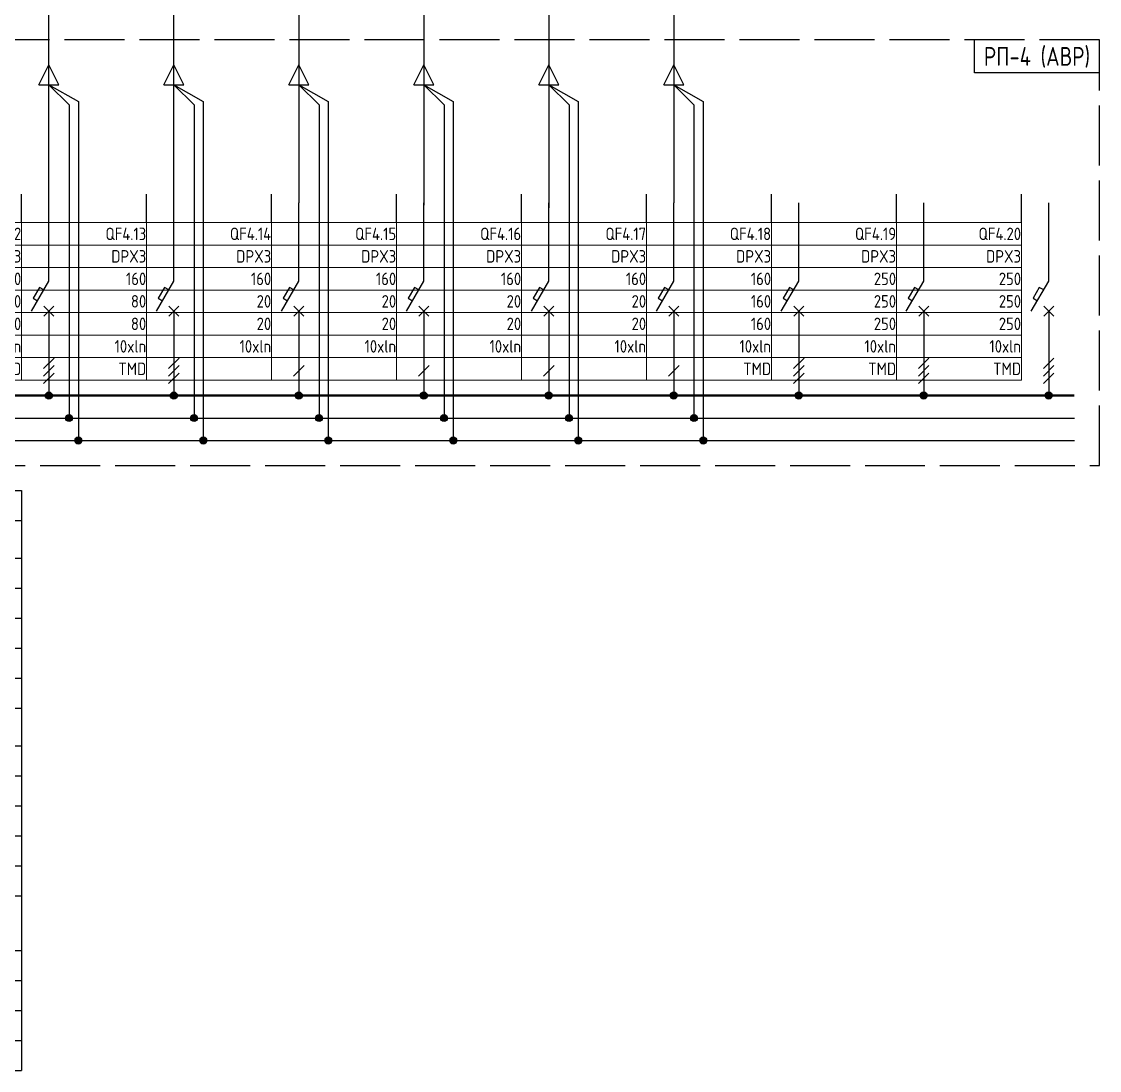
# Model space of a CAD drawing. Header units: millimetres. Extents: x -1221 to 2392, y 143 to 1021.
# Drawn here: x 2176.3 to 2391.9, y 381.4 to 591.1 of the extents above; entities that cross this region are included whole.
import ezdxf
from ezdxf.enums import TextEntityAlignment as Align

# ---------------------------------------------------------------- set-up
doc = ezdxf.new("R2010")
doc.units = ezdxf.units.MM
doc.header["$MEASUREMENT"] = 0
doc.linetypes.add('ACAD_ISO02W100', pattern=[15, 12, -3])
doc.layers.get('Defpoints').update_dxf_attribs({"color": 6})
for name, color, linetype in [('ACM 0.35mm', 5, 'Continuous'), ('ACM Text', 7, 'Continuous'), ('EM_Схема L', 7, 'Continuous'), ('EM_Схема N', 4, 'Continuous'), ('EM_Схема PE', 4, 'Continuous')]:
    doc.layers.add(name, color=color, linetype=linetype)
doc.styles.add('EOM', font='isocpeur.ttf', dxfattribs={"width": 0.85})
doc.styles.add('Надписи', font='isocpeur.ttf', dxfattribs={"width": 0.85})

# ---------------------------------------------------------------- blocks, each defined once
blk = doc.blocks.new('*U15')
at = {"ltscale": 100}
for points in [[(0, -0.75), (1775.89, -0.75)], [(0, -5.25), (1775.89, -5.25)]]:
    blk.add_lwpolyline(points, dxfattribs=at)
blk = doc.blocks.new('*T44')
at = {"layer": 'Defpoints', "color": 8, "linetype": 'ByBlock', "lineweight": 0, "transparency": 16777216}
for p, q in [((0, 0), (500, 0)), ((0, 0), (0, -31.5)), ((25, 0), (25, -31.5)), ((50, 0), (50, -31.5)), ((75, 0), (75, -31.5)), ((100, 0), (100, -31.5)), ((125, 0), (125, -31.5)), ((150, 0), (150, -31.5)), ((175, 0), (175, -31.5)), ((200, 0), (200, -31.5)), ((225, 0), (225, -31.5)), ((250, 0), (250, -31.5)), ((275, 0), (275, -31.5)), ((300, 0), (300, -31.5)), ((325, 0), (325, -31.5)), ((350, 0), (350, -31.5)), ((375, 0), (375, -31.5)), ((400, 0), (400, -31.5)), ((425, 0), (425, -31.5)), ((450, 0), (450, -31.5)), ((475, 0), (475, -31.5)), ((500, 0), (500, -31.5)), ((0, -4.5), (500, -4.5)), ((0, -9), (500, -9)), ((0, -13.5), (500, -13.5)), ((0, -18), (500, -18)), ((0, -22.5), (500, -22.5)), ((0, -27), (500, -27)), ((0, -31.5), (500, -31.5))]:
    blk.add_line(p, q, dxfattribs=at)
at = {"layer": 'ACM Text', "color": 0, "transparency": 16777216, "char_height": 2.5, "width": 24.88, "attachment_point": 6, "style": 'Надписи'}
for s, insert in [('{\\fISOCPEUR|b0|i0|c0;QF4.1', (24.94, -2.25)), ('{\\fISOCPEUR|b0|i0|c0;QF4.2', (49.94, -2.25)), ('{\\fISOCPEUR|b0|i0|c0;QF4.3', (74.94, -2.25)), ('{\\fISOCPEUR|b0|i0|c0;QF4.4', (99.94, -2.25)), ('{\\fISOCPEUR|b0|i0|c0;QF4.5', (124.94, -2.25)), ('{\\fISOCPEUR|b0|i0|c0;QF4.6', (149.94, -2.25)), ('{\\fISOCPEUR|b0|i0|c0;QF4.7', (174.94, -2.25)), ('{\\fISOCPEUR|b0|i0|c0;QF4.8', (199.94, -2.25)), ('{\\fISOCPEUR|b0|i0|c0;QF4.9', (224.94, -2.25)), ('{\\fISOCPEUR|b0|i0|c0;QF4.10', (249.94, -2.25)), ('{\\fISOCPEUR|b0|i0|c0;QF4.11', (274.94, -2.25)), ('{\\fISOCPEUR|b0|i0|c0;QF4.12', (299.94, -2.25)), ('{\\fISOCPEUR|b0|i0|c0;QF4.13', (324.94, -2.25)), ('{\\fISOCPEUR|b0|i0|c0;QF4.14', (349.94, -2.25)), ('{\\fISOCPEUR|b0|i0|c0;QF4.15', (374.94, -2.25)), ('{\\fISOCPEUR|b0|i0|c0;QF4.16', (399.94, -2.25)), ('{\\fISOCPEUR|b0|i0|c0;QF4.17', (424.94, -2.25)), ('{\\fISOCPEUR|b0|i0|c0;QF4.18', (449.94, -2.25)), ('{\\fISOCPEUR|b0|i0|c0;QF4.19', (474.94, -2.25)), ('{\\fISOCPEUR|b0|i0|c0;QF4.20', (499.94, -2.25)), ('{\\fISOCPEUR|b0|i0|c0;DPX3', (24.94, -6.75)), ('{\\fISOCPEUR|b0|i0|c0;DPX3', (49.94, -6.75)), ('{\\fISOCPEUR|b0|i0|c0;DPX3', (74.94, -6.75)), ('{\\fISOCPEUR|b0|i0|c0;DPX3', (99.94, -6.75)), ('{\\fISOCPEUR|b0|i0|c0;DPX3', (124.94, -6.75)), ('{\\fISOCPEUR|b0|i0|c0;DPX3', (149.94, -6.75)), ('{\\fISOCPEUR|b0|i0|c0;DPX3', (174.94, -6.75)), ('{\\fISOCPEUR|b0|i0|c0;DPX3', (199.94, -6.75)), ('{\\fISOCPEUR|b0|i0|c0;DPX3', (224.94, -6.75)), ('{\\fISOCPEUR|b0|i0|c0;DPX3', (249.94, -6.75)), ('{\\fISOCPEUR|b0|i0|c0;DPX3', (274.94, -6.75)), ('{\\fISOCPEUR|b0|i0|c0;DPX3', (299.94, -6.75)), ('{\\fISOCPEUR|b0|i0|c0;DPX3', (324.94, -6.75)), ('{\\fISOCPEUR|b0|i0|c0;DPX3', (349.94, -6.75)), ('{\\fISOCPEUR|b0|i0|c0;DPX3', (374.94, -6.75)), ('{\\fISOCPEUR|b0|i0|c0;DPX3', (399.94, -6.75)), ('{\\fISOCPEUR|b0|i0|c0;DPX3', (424.94, -6.75)), ('{\\fISOCPEUR|b0|i0|c0;DPX3', (449.94, -6.75)), ('{\\fISOCPEUR|b0|i0|c0;DPX3', (474.94, -6.75)), ('{\\fISOCPEUR|b0|i0|c0;DPX3', (499.94, -6.75)), ('{\\fISOCPEUR|b0|i0|c0;250', (24.94, -11.25)), ('{\\fISOCPEUR|b0|i0|c0;250', (49.94, -11.25)), ('{\\fISOCPEUR|b0|i0|c0;160', (74.94, -11.25)), ('{\\fISOCPEUR|b0|i0|c0;160', (99.94, -11.25)), ('{\\fISOCPEUR|b0|i0|c0;160', (124.94, -11.25)), ('{\\fISOCPEUR|b0|i0|c0;160', (149.94, -11.25)), ('{\\fISOCPEUR|b0|i0|c0;160', (174.94, -11.25)), ('{\\fISOCPEUR|b0|i0|c0;160', (199.94, -11.25)), ('{\\fISOCPEUR|b0|i0|c0;160', (224.94, -11.25)), ('{\\fISOCPEUR|b0|i0|c0;160', (249.94, -11.25)), ('{\\fISOCPEUR|b0|i0|c0;160', (274.94, -11.25)), ('{\\fISOCPEUR|b0|i0|c0;160', (299.94, -11.25)), ('{\\fISOCPEUR|b0|i0|c0;160', (324.94, -11.25)), ('{\\fISOCPEUR|b0|i0|c0;160', (349.94, -11.25)), ('{\\fISOCPEUR|b0|i0|c0;160', (374.94, -11.25)), ('{\\fISOCPEUR|b0|i0|c0;160', (399.94, -11.25)), ('{\\fISOCPEUR|b0|i0|c0;160', (424.94, -11.25)), ('{\\fISOCPEUR|b0|i0|c0;160', (449.94, -11.25)), ('{\\fISOCPEUR|b0|i0|c0;250', (474.94, -11.25)), ('{\\fISOCPEUR|b0|i0|c0;250', (499.94, -11.25)), ('{\\fISOCPEUR|b0|i0|c0;250', (24.94, -15.75)), ('{\\fISOCPEUR|b0|i0|c0;40', (49.94, -15.75)), ('{\\fISOCPEUR|b0|i0|c0;80', (74.94, -15.75)), ('{\\fISOCPEUR|b0|i0|c0;80', (99.94, -15.75)), ('{\\fISOCPEUR|b0|i0|c0;25', (124.94, -15.75)), ('{\\fISOCPEUR|b0|i0|c0;25', (149.94, -15.75)), ('{\\fISOCPEUR|b0|i0|c0;40', (174.94, -15.75)), ('{\\fISOCPEUR|b0|i0|c0;40', (199.94, -15.75)), ('{\\fISOCPEUR|b0|i0|c0;40', (224.94, -15.75)), ('{\\fISOCPEUR|b0|i0|c0;40', (249.94, -15.75)), ('{\\fISOCPEUR|b0|i0|c0;40', (274.94, -15.75)), ('{\\fISOCPEUR|b0|i0|c0;80', (299.94, -15.75)), ('{\\fISOCPEUR|b0|i0|c0;80', (324.94, -15.75)), ('{\\fISOCPEUR|b0|i0|c0;20', (349.94, -15.75)), ('{\\fISOCPEUR|b0|i0|c0;20', (374.94, -15.75)), ('{\\fISOCPEUR|b0|i0|c0;20', (399.94, -15.75)), ('{\\fISOCPEUR|b0|i0|c0;20', (424.94, -15.75)), ('{\\fISOCPEUR|b0|i0|c0;160', (449.94, -15.75)), ('{\\fISOCPEUR|b0|i0|c0;250', (474.94, -15.75)), ('{\\fISOCPEUR|b0|i0|c0;250', (499.94, -15.75)), ('{\\fISOCPEUR|b0|i0|c0;250', (24.94, -20.25)), ('{\\fISOCPEUR|b0|i0|c0;40', (49.94, -20.25)), ('{\\fISOCPEUR|b0|i0|c0;80', (74.94, -20.25)), ('{\\fISOCPEUR|b0|i0|c0;80', (99.94, -20.25)), ('{\\fISOCPEUR|b0|i0|c0;25', (124.94, -20.25)), ('{\\fISOCPEUR|b0|i0|c0;25', (149.94, -20.25)), ('{\\fISOCPEUR|b0|i0|c0;40', (174.94, -20.25)), ('{\\fISOCPEUR|b0|i0|c0;40', (199.94, -20.25)), ('{\\fISOCPEUR|b0|i0|c0;40', (224.94, -20.25)), ('{\\fISOCPEUR|b0|i0|c0;40', (249.94, -20.25)), ('{\\fISOCPEUR|b0|i0|c0;40', (274.94, -20.25)), ('{\\fISOCPEUR|b0|i0|c0;80', (299.94, -20.25)), ('{\\fISOCPEUR|b0|i0|c0;80', (324.94, -20.25)), ('{\\fISOCPEUR|b0|i0|c0;20', (349.94, -20.25)), ('{\\fISOCPEUR|b0|i0|c0;20', (374.94, -20.25)), ('{\\fISOCPEUR|b0|i0|c0;20', (399.94, -20.25)), ('{\\fISOCPEUR|b0|i0|c0;20', (424.94, -20.25)), ('{\\fISOCPEUR|b0|i0|c0;160', (449.94, -20.25)), ('{\\fISOCPEUR|b0|i0|c0;250', (474.94, -20.25)), ('{\\fISOCPEUR|b0|i0|c0;250', (499.94, -20.25)), ('{\\fISOCPEUR|b0|i0|c0;10xln', (24.94, -24.75)), ('{\\fISOCPEUR|b0|i0|c0;10xln', (49.94, -24.75)), ('{\\fISOCPEUR|b0|i0|c0;10xln', (74.94, -24.75)), ('{\\fISOCPEUR|b0|i0|c0;10xln', (99.94, -24.75)), ('{\\fISOCPEUR|b0|i0|c0;10xln', (124.94, -24.75)), ('{\\fISOCPEUR|b0|i0|c0;10xln', (149.94, -24.75)), ('{\\fISOCPEUR|b0|i0|c0;10xln', (174.94, -24.75)), ('{\\fISOCPEUR|b0|i0|c0;10xln', (199.94, -24.75)), ('{\\fISOCPEUR|b0|i0|c0;10xln', (224.94, -24.75)), ('{\\fISOCPEUR|b0|i0|c0;10xln', (249.94, -24.75)), ('{\\fISOCPEUR|b0|i0|c0;10xln', (274.94, -24.75)), ('{\\fISOCPEUR|b0|i0|c0;10xln', (299.94, -24.75)), ('{\\fISOCPEUR|b0|i0|c0;10xln', (324.94, -24.75)), ('{\\fISOCPEUR|b0|i0|c0;10xln', (349.94, -24.75)), ('{\\fISOCPEUR|b0|i0|c0;10xln', (374.94, -24.75)), ('{\\fISOCPEUR|b0|i0|c0;10xln', (399.94, -24.75)), ('{\\fISOCPEUR|b0|i0|c0;10xln', (424.94, -24.75)), ('{\\fISOCPEUR|b0|i0|c0;10xln', (449.94, -24.75)), ('{\\fISOCPEUR|b0|i0|c0;10xln', (474.94, -24.75)), ('{\\fISOCPEUR|b0|i0|c0;10xln', (499.94, -24.75)), ('{\\fISOCPEUR|b0|i0|c0;TMD', (24.94, -29.25)), ('{\\fISOCPEUR|b0|i0|c0;TMD', (49.94, -29.25)), ('{\\fISOCPEUR|b0|i0|c0;TMD', (74.94, -29.25)), ('{\\fISOCPEUR|b0|i0|c0;TMD', (99.94, -29.25)), ('{\\fISOCPEUR|b0|i0|c0;TMD', (124.94, -29.25)), ('{\\fISOCPEUR|b0|i0|c0;TMD', (149.94, -29.25)), ('{\\fISOCPEUR|b0|i0|c0;TMD', (174.94, -29.25)), ('{\\fISOCPEUR|b0|i0|c0;TMD', (199.94, -29.25)), ('{\\fISOCPEUR|b0|i0|c0;TMD', (224.94, -29.25)), ('{\\fISOCPEUR|b0|i0|c0;TMD', (249.94, -29.25)), ('{\\fISOCPEUR|b0|i0|c0;TMD', (274.94, -29.25)), ('{\\fISOCPEUR|b0|i0|c0;TMD', (299.94, -29.25)), ('{\\fISOCPEUR|b0|i0|c0;TMD', (324.94, -29.25)), ('{\\fISOCPEUR|b0|i0|c0;TMD', (449.94, -29.25)), ('{\\fISOCPEUR|b0|i0|c0;TMD', (474.94, -29.25)), ('{\\fISOCPEUR|b0|i0|c0;TMD', (499.94, -29.25)), ('{\\fISOCPEUR|b0|i0|c0; ', (349.94, -29.25)), ('{\\fISOCPEUR|b0|i0|c0; ', (374.94, -29.25)), ('{\\fISOCPEUR|b0|i0|c0; ', (399.94, -29.25)), ('{\\fISOCPEUR|b0|i0|c0; ', (424.94, -29.25))]:
    blk.add_mtext(s, dxfattribs=dict(at, insert=insert))
blk = doc.blocks.new('*U47')
at = {"ltscale": 100, "const_width": 0.5}
blk.add_lwpolyline([(0, -0.75), (500.89, -0.75)], dxfattribs=at)
blk = doc.blocks.new('*U23')
h = blk.add_hatch(color=256)
h.dxf.hatch_style = 1
edge = h.paths.add_edge_path()
edge.add_arc((0, 0), 0.7, 0, 360)
for p, q in [((0, 22.87), (0, 38.55)), ((-3.48, 16.86), (0, 22.87)), ((-1.87, 21.64), (-3.12, 19.47)), ((-1, 21.14), (-1.87, 21.64)), ((-3.12, 19.47), (-2.25, 18.97)), ((1, 17.87), (-1, 15.87)), ((-1, 17.87), (1, 15.87)), ((0, 16.87), (0, 0))]:
    blk.add_line(p, q)
for points in [[(-1.06, 5.39), (1.06, 7.51)], [(-1.06, 3.89), (1.06, 6.01)], [(-1.06, 2.39), (1.06, 4.51)]]:
    blk.add_lwpolyline(points)
blk.add_circle((0, 0), 0.7)
at = {"layer": 'Defpoints', "color": 2}
blk.add_lwpolyline([(-5.45, 34.59), (-5.45, 40.26)], dxfattribs=at)
blk = doc.blocks.new('*U113')
h = blk.add_hatch(color=256)
h.dxf.hatch_style = 1
edge = h.paths.add_edge_path()
edge.add_arc((0, 0), 0.7, 0, 360)
for p, q in [((0, 22.87), (0, 38.55)), ((-3.48, 16.86), (0, 22.87)), ((-1.87, 21.64), (-3.12, 19.47)), ((-1, 21.14), (-1.87, 21.64)), ((-3.12, 19.47), (-2.25, 18.97)), ((1, 17.87), (-1, 15.87)), ((-1, 17.87), (1, 15.87)), ((0, 16.87), (0, 0))]:
    blk.add_line(p, q)
blk.add_lwpolyline([(-1.06, 3.89), (1.06, 6.01)])
blk.add_circle((0, 0), 0.7)
at = {"layer": 'Defpoints', "color": 2}
blk.add_lwpolyline([(-5.45, 34.59), (-5.45, 40.26)], dxfattribs=at)
blk = doc.blocks.new('Точка присоединения')
h = blk.add_hatch(color=256)
h.dxf.hatch_style = 1
edge = h.paths.add_edge_path()
edge.add_arc((0, 0), 0.7, 0, 360)
blk.add_circle((0, 0), 0.7)
blk = doc.blocks.new('*U25')
for p, q in [((-2, -4), (0, 0)), ((-2, -4), (0, 0)), ((2, -4), (0, 0)), ((2, -4), (0, 0)), ((-2, -4), (2, -4)), ((-2, -4), (2, -4))]:
    blk.add_line(p, q)
at = {"layer": 'EM_Схема N', "ltscale": 2}
for p, q in [((4.05, -7.98), (0, -4)), ((4.05, -7.98), (4.05, -27.58)), ((4.05, -27.58), (4.05, -66.14)), ((4.05, -66.14), (4.05, -70.64))]:
    blk.add_line(p, q, dxfattribs=at)
at = {"layer": 'EM_Схема PE'}
for p, q in [((0, -4), (5.9, -7.34)), ((5.9, -7.34), (5.9, -75.14))]:
    blk.add_line(p, q, dxfattribs=at)
for p in [(4.05, -70.64), (5.9, -75.14)]:
    blk.add_blockref('Точка присоединения', p)
blk = doc.blocks.new('*T243')
at = {"layer": 'ACM Text', "color": 2, "linetype": 'ByBlock', "lineweight": -2, "transparency": 16777216}
for p, q in [((0, 0), (245, 0)), ((0, 0), (0, -115.98)), ((245, 0), (245, -115.98)), ((0, -6), (245, -6)), ((20, -6), (20, -37.51)), ((40, -6), (40, -37.51)), ((60, -6), (60, -37.51)), ((80, -6), (80, -37.51)), ((100, -6), (100, -37.51)), ((120, -6), (120, -37.51)), ((145, -6), (145, -37.51)), ((170, -6), (170, -37.51)), ((195, -6), (195, -37.51)), ((220, -6), (220, -37.51)), ((0, -13.51), (245, -13.51)), ((0, -19.51), (245, -19.51)), ((0, -25.51), (245, -25.51)), ((0, -31.51), (245, -31.51)), ((0, -37.51), (245, -37.51)), ((0, -43.51), (245, -43.51)), ((20, -43.51), (20, -75.03)), ((40, -43.51), (40, -75.03)), ((60, -43.51), (60, -75.03)), ((80, -43.51), (80, -75.03)), ((100, -43.51), (100, -75.03)), ((120, -43.51), (120, -75.03)), ((145, -43.51), (145, -75.03)), ((170, -43.51), (170, -75.03)), ((195, -43.51), (195, -75.03)), ((220, -43.51), (220, -75.03)), ((0, -51.03), (245, -51.03)), ((0, -57.03), (245, -57.03)), ((0, -63.03), (245, -63.03)), ((0, -69.03), (245, -69.03)), ((0, -75.03), (245, -75.03)), ((0, -81.03), (245, -81.03)), ((20, -81.03), (20, -115.98)), ((40, -81.03), (40, -115.98)), ((60, -81.03), (60, -115.98)), ((80, -81.03), (80, -115.98)), ((100, -81.03), (100, -115.98)), ((120, -81.03), (120, -115.98)), ((145, -81.03), (145, -115.98)), ((170, -81.03), (170, -115.98)), ((195, -81.03), (195, -115.98)), ((220, -81.03), (220, -115.98)), ((0, -91.98), (245, -91.98)), ((0, -97.98), (245, -97.98)), ((0, -103.98), (245, -103.98)), ((0, -109.98), (245, -109.98)), ((0, -115.98), (245, -115.98))]:
    blk.add_line(p, q, dxfattribs=at)
at = {"layer": 'ACM Text', "transparency": 16777216, "char_height": 2.5, "attachment_point": 5, "style": 'Надписи'}
for s, insert, width in [('{\\fISOCPEUR|b1|i0|c0;Летний режим', (122.5, -3), 244.88), ('{\\fISOCPEUR|b1|i0|c0;Послеаварийный режим', (232.5, -9.76), 24.88), ('{\\fISOCPEUR|b1|i0|c0;Секция 1', (30, -9.76), 19.88), ('{\\fISOCPEUR|b1|i0|c0;Секция 2', (50, -9.76), 19.88), ('{\\fISOCPEUR|b1|i0|c0;Секция АВР1', (70, -9.76), 19.88), ('{\\fISOCPEUR|b1|i0|c0;Секция АВР2', (90, -9.76), 19.88), ('{\\fISOCPEUR|b1|i0|c0;Секция ПЭСПЗ1', (110, -9.76), 19.88), ('{\\fISOCPEUR|b1|i0|c0;Секция ПЭСПЗ2', (132.5, -9.76), 24.88), ('{\\fISOCPEUR|b1|i0|c0;АУПТ', (157.5, -9.76), 24.88), ('{\\fISOCPEUR|b1|i0|c0;Ввод 1', (182.5, -9.76), 24.88), ('{\\fISOCPEUR|b1|i0|c0;Ввод 2', (207.5, -9.76), 24.88), ('{\\fISOCPEUR|b1|i0|c0;', (10, -9.76), 19.88), ('{\\fISOCPEUR|b1|i0|c0;Pу.,кВт', (10, -16.51), 19.88), ('{\\fISOCPEUR|b1|i0|c0;685,99', (30, -16.51), 19.88), ('{\\fISOCPEUR|b1|i0|c0;633,06', (50, -16.51), 19.88), ('{\\fISOCPEUR|b1|i0|c0;254,86', (70, -16.51), 19.88), ('{\\fISOCPEUR|b1|i0|c0;302,05', (90, -16.51), 19.88), ('{\\fISOCPEUR|b1|i0|c0;368,64', (110, -16.51), 19.88), ('{\\fISOCPEUR|b1|i0|c0;490,20', (132.5, -16.51), 24.88), ('{\\fISOCPEUR|b1|i0|c0;163,50', (157.5, -16.51), 24.88), ('{\\fISOCPEUR|b1|i0|c0;1472,99', (182.5, -16.51), 24.88), ('{\\fISOCPEUR|b1|i0|c0;1425,31', (207.5, -16.51), 24.88), ('{\\fISOCPEUR|b1|i0|c0;2898,29', (232.5, -16.51), 24.88), ('{\\fISOCPEUR|b1|i0|c0;Pр.,кВт', (10, -22.51), 19.88), ('{\\fISOCPEUR|b1|i0|c0;445,51', (30, -22.51), 19.88), ('{\\fISOCPEUR|b1|i0|c0;374,15', (50, -22.51), 19.88), ('{\\fISOCPEUR|b1|i0|c0;203,06', (70, -22.51), 19.88), ('{\\fISOCPEUR|b1|i0|c0;233,97', (90, -22.51), 19.88), ('{\\fISOCPEUR|b1|i0|c0;65,39', (110, -22.51), 19.88), ('{\\fISOCPEUR|b1|i0|c0;47,75', (132.5, -22.51), 24.88), ('{\\fISOCPEUR|b1|i0|c0;1,50', (157.5, -22.51), 24.88), ('{\\fISOCPEUR|b1|i0|c0;715,46', (182.5, -22.51), 24.88), ('{\\fISOCPEUR|b1|i0|c0;655,87', (207.5, -22.51), 24.88), ('{\\fISOCPEUR|b1|i0|c0;1357,61', (232.5, -22.51), 24.88), ('{\\fISOCPEUR|b1|i0|c0;Iр.,А', (10, -28.51), 19.88), ('{\\fISOCPEUR|b1|i0|c0;770,42', (30, -28.51), 19.88), ('{\\fISOCPEUR|b1|i0|c0;656,91', (50, -28.51), 19.88), ('{\\fISOCPEUR|b1|i0|c0;378,34', (70, -28.51), 19.88), ('{\\fISOCPEUR|b1|i0|c0;458,60', (90, -28.51), 19.88), ('{\\fISOCPEUR|b1|i0|c0;121,80', (110, -28.51), 19.88), ('{\\fISOCPEUR|b1|i0|c0;86,29', (132.5, -28.51), 24.88), ('{\\fISOCPEUR|b1|i0|c0;2,68', (157.5, -28.51), 24.88), ('{\\fISOCPEUR|b1|i0|c0;1132,30', (182.5, -28.51), 24.88), ('{\\fISOCPEUR|b1|i0|c0;1047,78', (207.5, -28.51), 24.88), ('{\\fISOCPEUR|b1|i0|c0;2158,03', (232.5, -28.51), 24.88), ('{\\fISOCPEUR|b1|i0|c0;cos f', (10, -34.51), 19.88), ('{\\fISOCPEUR|b1|i0|c0;0,88', (30, -34.51), 19.88), ('{\\fISOCPEUR|b1|i0|c0;0,87', (50, -34.51), 19.88), ('{\\fISOCPEUR|b1|i0|c0;0,82', (70, -34.51), 19.88), ('{\\fISOCPEUR|b1|i0|c0;0,78', (90, -34.51), 19.88), ('{\\fISOCPEUR|b1|i0|c0;0,82', (110, -34.51), 19.88), ('{\\fISOCPEUR|b1|i0|c0;0,84', (132.5, -34.51), 24.88), ('{\\fISOCPEUR|b1|i0|c0;0,85', (157.5, -34.51), 24.88), ('{\\fISOCPEUR|b1|i0|c0;0,96', (182.5, -34.51), 24.88), ('{\\fISOCPEUR|b1|i0|c0;0,95', (207.5, -34.51), 24.88), ('{\\fISOCPEUR|b1|i0|c0;0,96', (232.5, -34.51), 24.88), ('{\\fISOCPEUR|b1|i0|c0;Зимний режим', (122.5, -40.51), 244.88), ('{\\fISOCPEUR|b1|i0|c0;Послеаварийный режим', (232.5, -47.27), 24.88), ('{\\fISOCPEUR|b1|i0|c0;', (10, -47.27), 19.88), ('{\\fISOCPEUR|b1|i0|c0;Секция 1', (30, -47.27), 19.88), ('{\\fISOCPEUR|b1|i0|c0;Секция 2', (50, -47.27), 19.88), ('{\\fISOCPEUR|b1|i0|c0;Секция АВР1', (70, -47.27), 19.88), ('{\\fISOCPEUR|b1|i0|c0;Секция АВР2', (90, -47.27), 19.88), ('{\\fISOCPEUR|b1|i0|c0;Секция ПЭСПЗ1', (110, -47.27), 19.88), ('{\\fISOCPEUR|b1|i0|c0;Секция ПЭСПЗ2', (132.5, -47.27), 24.88), ('{\\fISOCPEUR|b1|i0|c0;АУПТ', (157.5, -47.27), 24.88), ('{\\fISOCPEUR|b1|i0|c0;Ввод 1', (182.5, -47.27), 24.88), ('{\\fISOCPEUR|b1|i0|c0;Ввод 2', (207.5, -47.27), 24.88), ('{\\fISOCPEUR|b1|i0|c0;Pу.,кВт', (10, -54.03), 19.88), ('{\\fISOCPEUR|b1|i0|c0;685,99', (30, -54.03), 19.88), ('{\\fISOCPEUR|b1|i0|c0;633,06', (50, -54.03), 19.88), ('{\\fISOCPEUR|b1|i0|c0;254,86', (70, -54.03), 19.88), ('{\\fISOCPEUR|b1|i0|c0;302,05', (90, -54.03), 19.88), ('{\\fISOCPEUR|b1|i0|c0;368,64', (110, -54.03), 19.88), ('{\\fISOCPEUR|b1|i0|c0;490,20', (132.5, -54.03), 24.88), ('{\\fISOCPEUR|b1|i0|c0;163,50', (157.5, -54.03), 24.88), ('{\\fISOCPEUR|b1|i0|c0;1472,99', (182.5, -54.03), 24.88), ('{\\fISOCPEUR|b1|i0|c0;1425,31', (207.5, -54.03), 24.88), ('{\\fISOCPEUR|b1|i0|c0;2898,29', (232.5, -54.03), 24.88), ('{\\fISOCPEUR|b1|i0|c0;Pр.,кВт', (10, -60.03), 19.88), ('{\\fISOCPEUR|b1|i0|c0;369,02', (30, -60.03), 19.88), ('{\\fISOCPEUR|b1|i0|c0;331,92', (50, -60.03), 19.88), ('{\\fISOCPEUR|b1|i0|c0;214,06', (70, -60.03), 19.88), ('{\\fISOCPEUR|b1|i0|c0;233,97', (90, -60.03), 19.88), ('{\\fISOCPEUR|b1|i0|c0;65,39', (110, -60.03), 19.88), ('{\\fISOCPEUR|b1|i0|c0;47,75', (132.5, -60.03), 24.88), ('{\\fISOCPEUR|b1|i0|c0;1,50', (157.5, -60.03), 24.88), ('{\\fISOCPEUR|b1|i0|c0;649,97', (182.5, -60.03), 24.88), ('{\\fISOCPEUR|b1|i0|c0;613,64', (207.5, -60.03), 24.88), ('{\\fISOCPEUR|b1|i0|c0;1250,97', (232.5, -60.03), 24.88), ('{\\fISOCPEUR|b1|i0|c0;Iр.,А', (10, -66.03), 19.88), ('{\\fISOCPEUR|b1|i0|c0;638,15', (30, -66.03), 19.88), ('{\\fISOCPEUR|b1|i0|c0;582,78', (50, -66.03), 19.88), ('{\\fISOCPEUR|b1|i0|c0;398,84', (70, -66.03), 19.88), ('{\\fISOCPEUR|b1|i0|c0;458,60', (90, -66.03), 19.88), ('{\\fISOCPEUR|b1|i0|c0;121,80', (110, -66.03), 19.88), ('{\\fISOCPEUR|b1|i0|c0;86,29', (132.5, -66.03), 24.88), ('{\\fISOCPEUR|b1|i0|c0;2,68', (157.5, -66.03), 24.88), ('{\\fISOCPEUR|b1|i0|c0;1028,65', (182.5, -66.03), 24.88), ('{\\fISOCPEUR|b1|i0|c0;980,33', (207.5, -66.03), 24.88), ('{\\fISOCPEUR|b1|i0|c0;1988,52', (232.5, -66.03), 24.88), ('{\\fISOCPEUR|b1|i0|c0;cos f', (10, -72.03), 19.88), ('{\\fISOCPEUR|b1|i0|c0;0,88', (30, -72.03), 19.88), ('{\\fISOCPEUR|b1|i0|c0;0,87', (50, -72.03), 19.88), ('{\\fISOCPEUR|b1|i0|c0;0,82', (70, -72.03), 19.88), ('{\\fISOCPEUR|b1|i0|c0;0,78', (90, -72.03), 19.88), ('{\\fISOCPEUR|b1|i0|c0;0,82', (110, -72.03), 19.88), ('{\\fISOCPEUR|b1|i0|c0;0,84', (132.5, -72.03), 24.88), ('{\\fISOCPEUR|b1|i0|c0;0,85', (157.5, -72.03), 24.88), ('{\\fISOCPEUR|b1|i0|c0;0,96', (182.5, -72.03), 24.88), ('{\\fISOCPEUR|b1|i0|c0;0,95', (207.5, -72.03), 24.88), ('{\\fISOCPEUR|b1|i0|c0;0,96', (232.5, -72.03), 24.88), ('{\\fISOCPEUR|b1|i0|c0;Режим "Пожар"', (122.5, -78.03), 244.88), ('{\\fISOCPEUR|b1|i0|c0;Послеаварийный режим + Режим "ПОЖАР"', (232.5, -86.51), 24.88), ('{\\fISOCPEUR|b1|i0|c0;Секция 1', (30, -86.51), 19.88), ('{\\fISOCPEUR|b1|i0|c0;Секция 2', (50, -86.51), 19.88), ('{\\fISOCPEUR|b1|i0|c0;Секция АВР1', (70, -86.51), 19.88), ('{\\fISOCPEUR|b1|i0|c0;Секция АВР2', (90, -86.51), 19.88), ('{\\fISOCPEUR|b1|i0|c0;Секция ПЭСПЗ1', (110, -86.51), 19.88), ('{\\fISOCPEUR|b1|i0|c0;Секция ПЭСПЗ2', (132.5, -86.51), 24.88), ('{\\fISOCPEUR|b1|i0|c0;АУПТ', (157.5, -86.51), 24.88), ('{\\fISOCPEUR|b1|i0|c0;Ввод 1', (182.5, -86.51), 24.88), ('{\\fISOCPEUR|b1|i0|c0;Ввод 2', (207.5, -86.51), 24.88), ('{\\fISOCPEUR|b1|i0|c0;', (10, -86.51), 19.88), ('{\\fISOCPEUR|b1|i0|c0;Pу.,кВт', (10, -94.98), 19.88), ('{\\fISOCPEUR|b1|i0|c0;685,99', (30, -94.98), 19.88), ('{\\fISOCPEUR|b1|i0|c0;633,06', (50, -94.98), 19.88), ('{\\fISOCPEUR|b1|i0|c0;254,86', (70, -94.98), 19.88), ('{\\fISOCPEUR|b1|i0|c0;302,05', (90, -94.98), 19.88), ('{\\fISOCPEUR|b1|i0|c0;368,64', (110, -94.98), 19.88), ('{\\fISOCPEUR|b1|i0|c0;490,20', (132.5, -94.98), 24.88), ('{\\fISOCPEUR|b1|i0|c0;163,50', (157.5, -94.98), 24.88), ('{\\fISOCPEUR|b1|i0|c0;1472,99', (182.5, -94.98), 24.88), ('{\\fISOCPEUR|b1|i0|c0;1425,31', (207.5, -94.98), 24.88), ('{\\fISOCPEUR|b1|i0|c0;2898,29', (232.5, -94.98), 24.88), ('{\\fISOCPEUR|b1|i0|c0;Pр.,кВт', (10, -100.98), 19.88), ('{\\fISOCPEUR|b1|i0|c0;353,66', (30, -100.98), 19.88), ('{\\fISOCPEUR|b1|i0|c0;316,56', (50, -100.98), 19.88), ('{\\fISOCPEUR|b1|i0|c0;128,56', (70, -100.98), 19.88), ('{\\fISOCPEUR|b1|i0|c0;233,97', (90, -100.98), 19.88), ('{\\fISOCPEUR|b1|i0|c0;367,89', (110, -100.98), 19.88), ('{\\fISOCPEUR|b1|i0|c0;461,25', (132.5, -100.98), 24.88), ('{\\fISOCPEUR|b1|i0|c0;140,00', (157.5, -100.98), 24.88), ('{\\fISOCPEUR|b1|i0|c0;990,11', (182.5, -100.98), 24.88), ('{\\fISOCPEUR|b1|i0|c0;1011,78', (207.5, -100.98), 24.88), ('{\\fISOCPEUR|b1|i0|c0;1981,87', (232.5, -100.98), 24.88), ('{\\fISOCPEUR|b1|i0|c0;Iр.,А', (10, -106.98), 19.88), ('{\\fISOCPEUR|b1|i0|c0;611,59', (30, -106.98), 19.88), ('{\\fISOCPEUR|b1|i0|c0;555,81', (50, -106.98), 19.88), ('{\\fISOCPEUR|b1|i0|c0;239,53', (70, -106.98), 19.88), ('{\\fISOCPEUR|b1|i0|c0;458,60', (90, -106.98), 19.88), ('{\\fISOCPEUR|b1|i0|c0;685,28', (110, -106.98), 19.88), ('{\\fISOCPEUR|b1|i0|c0;833,52', (132.5, -106.98), 24.88), ('{\\fISOCPEUR|b1|i0|c0;250,24', (157.5, -106.98), 24.88), ('{\\fISOCPEUR|b1|i0|c0;1566,96', (182.5, -106.98), 24.88), ('{\\fISOCPEUR|b1|i0|c0;1616,38', (207.5, -106.98), 24.88), ('{\\fISOCPEUR|b1|i0|c0;3150,34', (232.5, -106.98), 24.88), ('{\\fISOCPEUR|b1|i0|c0;cos f', (10, -112.98), 19.88), ('{\\fISOCPEUR|b1|i0|c0;0,88', (30, -112.98), 19.88), ('{\\fISOCPEUR|b1|i0|c0;0,87', (50, -112.98), 19.88), ('{\\fISOCPEUR|b1|i0|c0;0,82', (70, -112.98), 19.88), ('{\\fISOCPEUR|b1|i0|c0;0,78', (90, -112.98), 19.88), ('{\\fISOCPEUR|b1|i0|c0;0,82', (110, -112.98), 19.88), ('{\\fISOCPEUR|b1|i0|c0;0,84', (132.5, -112.98), 24.88), ('{\\fISOCPEUR|b1|i0|c0;0,85', (157.5, -112.98), 24.88), ('{\\fISOCPEUR|b1|i0|c0;0,96', (182.5, -112.98), 24.88), ('{\\fISOCPEUR|b1|i0|c0;0,95', (207.5, -112.98), 24.88), ('{\\fISOCPEUR|b1|i0|c0;0,96', (232.5, -112.98), 24.88)]:
    blk.add_mtext(s, dxfattribs=dict(at, insert=insert, width=width))

msp = doc.modelspace()

# ---------------------------------------------------------------- linework, layer by layer
for points in [[(2181.78, 554.89), (2181.78, 729.45)], [(2206.78, 554.89), (2206.78, 729.45)]]:
    msp.add_lwpolyline(points)
at = {"layer": 'ACM 0.35mm', "color": 1, "linetype": 'ACAD_ISO02W100'}
msp.add_lwpolyline([(1420.88, 587.48), (1420.88, 502.34), (1792.72, 502.34), (1792.72, 456.72), (1925.04, 456.72), (1925.04, 502.34), (2391.94, 502.34), (2391.94, 587.48), (1420.88, 587.48)], dxfattribs=at)
at = {"layer": 'ACM 0.35mm', "color": 1}
msp.add_lwpolyline([(2391.94, 580.86), (2366.94, 580.86), (2366.94, 587.48)], dxfattribs=at)
at = {"layer": 'ACM Text'}
for points in [[(1981.78, 992.66), (1984.78, 992.66), (1984.78, 987.61), (2231.78, 987.61), (2231.78, 554.89)], [(2056.78, 992.66), (2059.78, 992.66), (2059.78, 989.61), (2306.78, 989.61), (2306.78, 554.89)], [(2009.78, 729.45), (2009.78, 729.45), (2009.78, 725.24), (2256.78, 725.24), (2256.78, 554.4)], [(2034.78, 729.45), (2034.78, 729.45), (2034.78, 727.24), (2281.78, 727.24), (2281.78, 553.89)]]:
    msp.add_lwpolyline(points, dxfattribs=at)

# ---------------------------------------------------------------- block references
for name, p in [('*U25', (2181.78, 582.48)), ('*U25', (2206.78, 582.48)), ('*U25', (2231.78, 582.48)), ('*U25', (2256.78, 582.48)), ('*U25', (2281.78, 582.48)), ('*U25', (2306.78, 582.48)), ('*T44', (1876.32, 550.93)), ('*T243', (1931.32, 497.34))]:
    msp.add_blockref(name, p)
at = {"layer": 'EM_Схема L'}
for name, p in [('*U23', (2181.78, 516.34)), ('*U23', (2206.78, 516.34)), ('*U113', (2231.78, 516.34)), ('*U113', (2256.78, 516.34)), ('*U113', (2281.78, 516.34)), ('*U113', (2306.78, 516.34)), ('*U23', (2331.78, 516.34)), ('*U23', (2356.78, 516.34)), ('*U23', (2381.78, 516.34)), ('*U47', (1886.05, 517.09))]:
    msp.add_blockref(name, p, dxfattribs=at)
at = {"layer": 'EM_Схема N', "linetype": 'Continuous'}
msp.add_blockref('*U15', (611.05, 512.59), dxfattribs=at)

# ---------------------------------------------------------------- texts
at = {"layer": 'ACM Text', "linetype": 'Continuous', "style": 'EOM', "width": 0.8}
msp.add_text('РП-4 (АВР)', height=3.75, dxfattribs=at).set_placement((2379.44, 584.17), align=Align.MIDDLE_CENTER)

doc.saveas('drawing.dxf')
